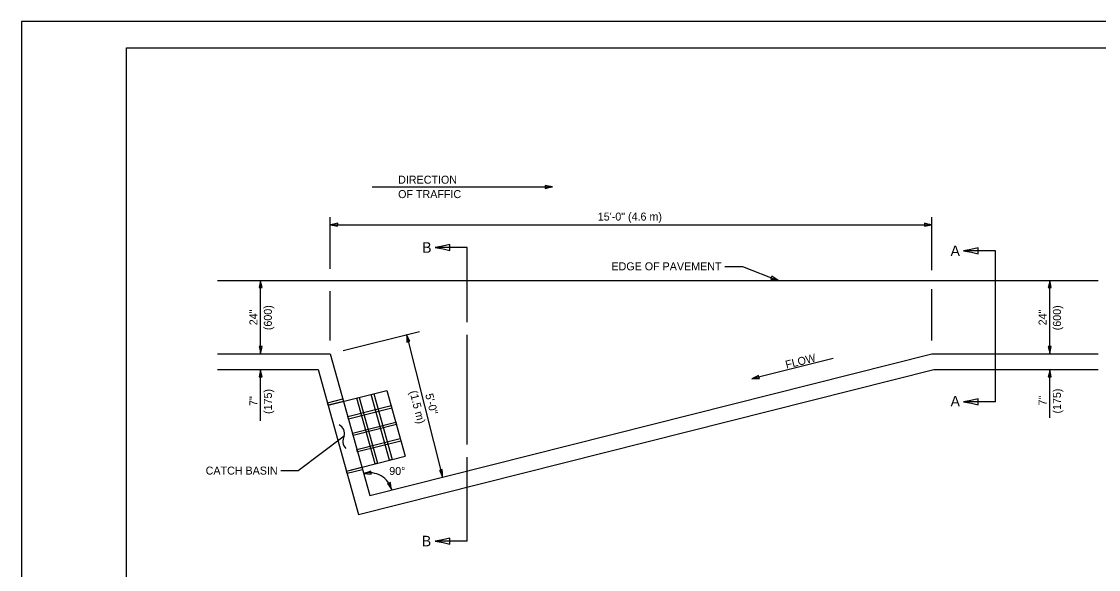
# Model space of a CAD drawing. Extents: x 0 to 2.83, y 0 to 1.83.
# Drawn here: x 0 to 1.708, y 0.963 to 1.833 of the extents above; entities that cross this region are included whole.
import ezdxf

# ---------------------------------------------------------------- set-up
doc = ezdxf.new("R2010")
doc.units = 0
for name, color, linetype in [('RD_Pr_Roadway_Dimensions', 7, 'Continuous'), ('RD_Pr_Roadway_Items', 7, 'Continuous'), ('RD_Pr_Roadway_Notes', 7, 'Continuous'), ('SH_General_Details', 7, 'Continuous'), ('SH_Printer_Plotting_Border', 7, 'Continuous')]:
    doc.layers.add(name, color=color, linetype=linetype)

msp = doc.modelspace()

# ---------------------------------------------------------------- linework, layer by layer
at = {"layer": 'RD_Pr_Roadway_Dimensions'}
for p, q in [((0.4898, 1.4404), (0.4898, 1.5225)), ((1.444, 1.4387), (1.444, 1.5225)), ((0.4898, 1.5106), (1.444, 1.5106)), ((0.3793, 1.3057), (0.3793, 1.4223)), ((1.6311, 1.3057), (1.6311, 1.4223)), ((0.4898, 1.3265), (0.4898, 1.4049)), ((1.444, 1.3265), (1.444, 1.4083)), ((0.51, 1.3108), (0.6311, 1.3413)), ((0.6109, 1.3362), (0.668, 1.1098)), ((0.3793, 1.1991), (0.3793, 1.2807)), ((1.6311, 1.204), (1.6311, 1.2807))]:
    msp.add_line(p, q, dxfattribs=at)
for points in [[(0.5014, 1.5081), (0.5015, 1.5106), (0.5015, 1.513), (0.4956, 1.5116), (0.4898, 1.5106), (0.496, 1.5094)], [(1.4324, 1.513), (1.4324, 1.5106), (1.4324, 1.5081), (1.4382, 1.5096), (1.444, 1.5106), (1.4378, 1.5117)], [(0.3769, 1.4107), (0.3793, 1.4107), (0.3818, 1.4107), (0.3803, 1.4165), (0.3793, 1.4223), (0.3782, 1.4161)], [(1.6286, 1.4107), (1.6311, 1.4107), (1.6335, 1.4107), (1.6321, 1.4165), (1.6311, 1.4223), (1.6299, 1.4161)], [(0.6114, 1.3243), (0.6138, 1.3249), (0.6161, 1.3255), (0.6133, 1.3308), (0.6109, 1.3362), (0.6113, 1.3299)], [(0.3818, 1.3173), (0.3793, 1.3173), (0.3769, 1.3173), (0.3783, 1.3115), (0.3793, 1.3057), (0.3805, 1.3119)], [(1.6335, 1.3173), (1.6311, 1.3173), (1.6286, 1.3173), (1.63, 1.3115), (1.6311, 1.3057), (1.6322, 1.3119)], [(0.3769, 1.269), (0.3793, 1.269), (0.3818, 1.269), (0.3803, 1.2748), (0.3793, 1.2807), (0.3782, 1.2744)], [(1.6286, 1.269), (1.6311, 1.269), (1.6335, 1.269), (1.6321, 1.2748), (1.6311, 1.2807), (1.6299, 1.2744)], [(0.5545, 1.1144), (0.5542, 1.1169), (0.5539, 1.1193), (0.5483, 1.1171), (0.5426, 1.1154), (0.5489, 1.1151)], [(0.6675, 1.1217), (0.6651, 1.1211), (0.6628, 1.1205), (0.6656, 1.1152), (0.668, 1.1098), (0.6676, 1.1161)], [(0.5852, 1.1012), (0.5829, 1.1003), (0.5807, 1.0994), (0.5842, 1.0945), (0.5873, 1.0895), (0.586, 1.0957)]]:
    msp.add_lwpolyline(points, close=True, dxfattribs=at)
msp.add_arc((0.5523, 1.0806), 0.0361, 14.162, 105.5241, dxfattribs=at)
at = {"layer": 'RD_Pr_Roadway_Items'}
for p, q in [((0.3106, 1.4223), (1.7079, 1.4223)), ((0.3106, 1.3057), (0.4898, 1.3057)), ((0.4898, 1.3057), (0.5523, 1.0806)), ((0.5523, 1.0806), (1.444, 1.3057)), ((1.444, 1.3057), (1.7079, 1.3057)), ((0.3106, 1.2807), (0.4708, 1.2807)), ((0.4708, 1.2807), (0.5347, 1.0504)), ((0.5347, 1.0504), (1.4471, 1.2807)), ((1.4471, 1.2807), (1.7079, 1.2807)), ((0.4865, 1.2239), (0.5796, 1.2474)), ((0.5796, 1.2474), (0.6086, 1.143)), ((0.5155, 1.1195), (0.6086, 1.143))]:
    msp.add_line(p, q, dxfattribs=at)
for points in [[(0.4855, 1.2279), (0.5097, 1.234), (0.5108, 1.23), (0.4865, 1.2239)], [(0.5317, 1.2352), (0.5357, 1.2363), (0.5648, 1.1319), (0.5607, 1.1308)], [(0.5547, 1.241), (0.5587, 1.2421), (0.5877, 1.1377), (0.5837, 1.1366)], [(0.5175, 1.2059), (0.5863, 1.2233), (0.5873, 1.2192), (0.5186, 1.2019)], [(0.5258, 1.1758), (0.5248, 1.1798), (0.5936, 1.1972), (0.5946, 1.1932)], [(0.532, 1.1537), (0.6008, 1.1711), (0.6019, 1.167), (0.5331, 1.1497)], [(0.5155, 1.1195), (0.5398, 1.1256), (0.5409, 1.1216), (0.5166, 1.1154)]]:
    msp.add_lwpolyline(points, close=True, dxfattribs=at)
at = {"layer": 'RD_Pr_Roadway_Notes'}
for p, q in [((0.5561, 1.5707), (0.8423, 1.5707)), ((0.7068, 1.4744), (0.6562, 1.4744)), ((0.7068, 1.356), (0.7068, 1.4744)), ((1.5449, 1.469), (1.4943, 1.469)), ((1.5449, 1.2294), (1.5449, 1.469)), ((1.1158, 1.4445), (1.1439, 1.4445)), ((1.1439, 1.4445), (1.2002, 1.4223)), ((0.7068, 1.1618), (0.7068, 1.3357)), ((1.2873, 1.2984), (1.1585, 1.2659)), ((1.5449, 1.2294), (1.4943, 1.2294)), ((0.4387, 1.1201), (0.5116, 1.1751)), ((0.7068, 1.0082), (0.7068, 1.1416)), ((0.4114, 1.1201), (0.4387, 1.1201)), ((0.7068, 1.0082), (0.6562, 1.0082))]:
    msp.add_line(p, q, dxfattribs=at)
for points in [[(0.8306, 1.5731), (0.8306, 1.5707), (0.8306, 1.5682), (0.8365, 1.5697), (0.8423, 1.5707), (0.8361, 1.5718)], [(0.6795, 1.4695), (0.6795, 1.4744), (0.6795, 1.4793), (0.6678, 1.4764), (0.6562, 1.4744), (0.6686, 1.4721)], [(1.5176, 1.4642), (1.5176, 1.469), (1.5176, 1.4739), (1.506, 1.4711), (1.4943, 1.469), (1.5067, 1.4668)], [(1.1902, 1.4289), (1.1893, 1.4266), (1.1884, 1.4243), (1.1944, 1.4235), (1.2002, 1.4223), (1.1948, 1.4257)], [(1.1704, 1.2664), (1.1698, 1.2688), (1.1692, 1.2711), (1.1639, 1.2683), (1.1585, 1.2659), (1.1648, 1.2663)], [(1.5176, 1.2245), (1.5176, 1.2294), (1.5176, 1.2342), (1.506, 1.2314), (1.4943, 1.2294), (1.5067, 1.2271)], [(0.6795, 1.0033), (0.6795, 1.0082), (0.6795, 1.0131), (0.6678, 1.0102), (0.6562, 1.0082), (0.6686, 1.0059)]]:
    msp.add_lwpolyline(points, close=True, dxfattribs=at)
for centre, radius, start, end in [((0.4981, 1.1796), 0.0142, 341.8026, 65.9888), ((0.5275, 1.1671), 0.0178, 153.1652, 222.1679)]:
    msp.add_arc(centre, radius, start, end, dxfattribs=at)
at = {"layer": 'SH_General_Details'}
for p, q in [((0, 1.8333), (0, 0)), ((2.8333, 1.8333), (0, 1.8333))]:
    msp.add_line(p, q, dxfattribs=at)
msp.add_lwpolyline([(0.1667, 1.7917), (2.7917, 1.7917), (2.7917, 0.0417), (0.1667, 0.0417)], close=True, dxfattribs=at)
at = {"layer": 'SH_Printer_Plotting_Border'}
msp.add_lwpolyline([(0, 0), (2.8333, 0), (2.8333, 1.8333), (0, 1.8333)], close=True, dxfattribs=at)

# ---------------------------------------------------------------- texts
at = {"layer": 'RD_Pr_Roadway_Dimensions'}
for s, p in [('15\'-0" (4.6 m)', (0.9141, 1.5172)), ('90°', (0.5833, 1.1132))]:
    msp.add_text(s, height=0.0127, dxfattribs=at).set_placement(p)
for s, rotation, p in [('24"', 90, (0.3742, 1.351)), ('(600)', 90, (0.3971, 1.3432)), ('24"', 90, (1.626, 1.3508)), ('(600)', 90, (1.6488, 1.343)), ('(175)', 90, (0.3971, 1.2101)), ('(175)', 90, (1.6488, 1.2108)), ('7"', 90, (0.3742, 1.2228)), ('(1.5 m)', 284.1578, (0.6154, 1.2456)), ('5\'-0"', 284.1578, (0.6402, 1.241)), ('7"', 90, (1.626, 1.2235))]:
    msp.add_text(s, height=0.0127, rotation=rotation, dxfattribs=at).set_placement(p)
at = {"layer": 'RD_Pr_Roadway_Notes'}
for s, height, p in [('DIRECTION', 0.0127, (0.5974, 1.5758)), ('OF TRAFFIC', 0.0127, (0.5974, 1.5529)), ('B', 0.0167, (0.6355, 1.4661)), ('A', 0.0167, (1.4737, 1.4609)), ('EDGE OF PAVEMENT', 0.0127, (0.9358, 1.4382)), ('A', 0.0167, (1.4737, 1.2221)), ('CATCH BASIN', 0.0127, (0.2921, 1.1138)), ('B', 0.0167, (0.635, 0.9999))]:
    msp.add_text(s, height=height, dxfattribs=at).set_placement(p)
msp.add_text('FLOW', height=0.0127, rotation=14.1618, dxfattribs=at).set_placement((1.2135, 1.2818))

doc.saveas('drawing.dxf')
